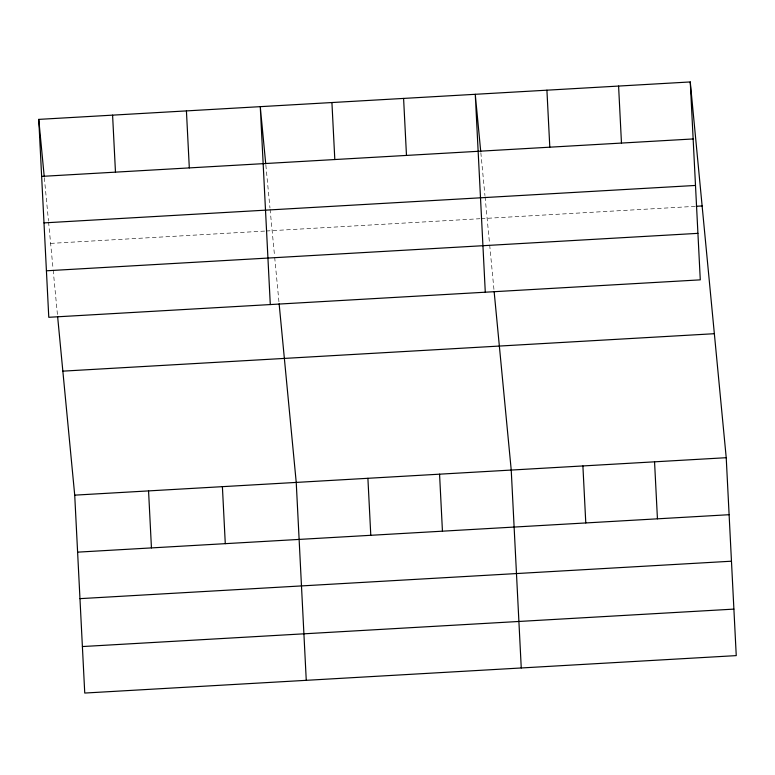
<?xml version="1.0" encoding="UTF-8"?>
<svg xmlns="http://www.w3.org/2000/svg" width="775" height="775" viewBox="0 0 775 775"><rect width="100%" height="100%" fill="white"/><g stroke="black" fill="none" stroke-linecap="round" stroke-linejoin="round"><path stroke-width="0.58" stroke-dasharray="3.88 2.91" d="M50.617 243.389L264.982 231.066M266.174 230.998L479.957 218.715M481.159 218.647L694.952 206.353M480.849 152.723L484.956 195.649M485.073 196.84L489.577 243.854M489.684 245.016L494.024 290.305M265.854 165.075L269.962 208M270.078 209.192L274.582 256.205M274.689 257.368L279.029 302.667M44.34 177.804L48.457 220.73M48.563 221.921L53.068 268.935M53.175 270.097L57.515 315.396"/><path stroke-width="1.16" d="M690.254 81.947L700.28 279.853L48.777 317.295L38.75 119.389L690.254 81.947L726.223 457.705L736.25 655.611L84.746 693.053L74.72 495.147L57.621 316.558M41.637 176.39L693.141 138.948M43.991 222.89L695.495 185.448M696.153 206.286L702.121 205.947M46.422 270.795L697.926 233.352M62.852 371.147L714.356 333.705M74.72 495.147L726.223 457.705M77.607 552.149L729.11 514.707M79.97 598.649L731.464 561.207M82.392 646.553L733.896 609.111M480.733 151.532L475.259 94.298L485.286 292.214M494.13 291.468L511.229 470.057L521.255 667.972M265.738 163.883L260.264 106.659L270.291 304.565M279.136 303.829L296.234 482.418L306.261 680.324M38.75 119.389L44.233 176.613M654.555 461.823L657.442 518.824M618.586 86.064L621.472 143.065M582.897 465.94L585.784 522.941M546.917 90.181L549.804 147.182M439.561 474.174L442.448 531.175M403.591 98.415L406.478 155.417M367.902 478.301L370.789 535.302M331.923 102.532L334.81 159.534M222.396 486.661L225.283 543.663M186.426 110.903L189.313 167.904M148.558 490.904L151.445 547.906M112.588 115.146L115.475 172.147"/></g></svg>
